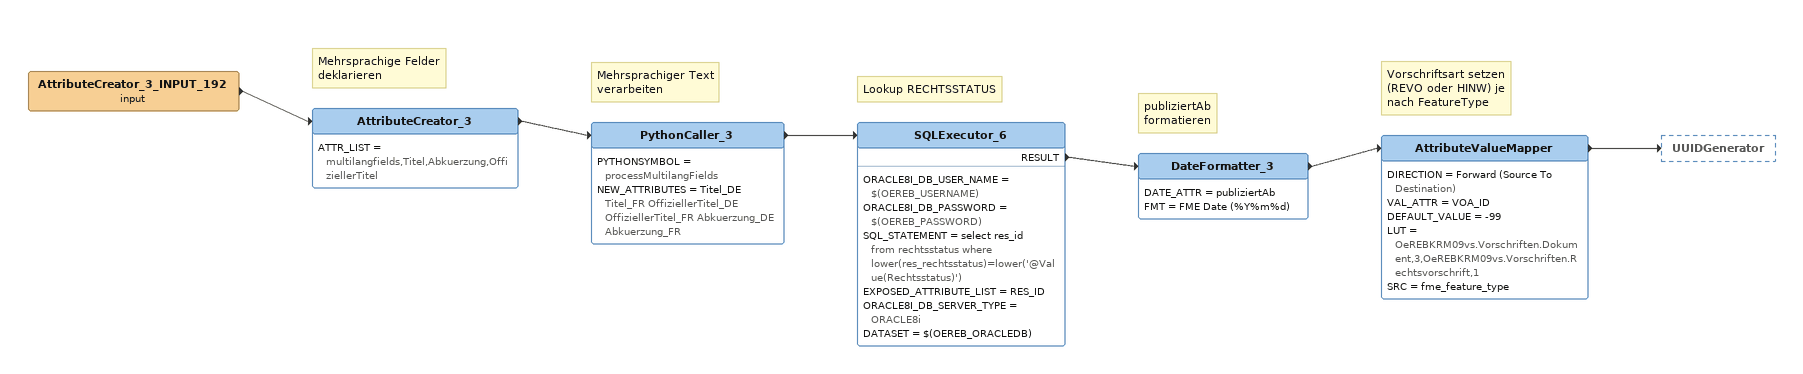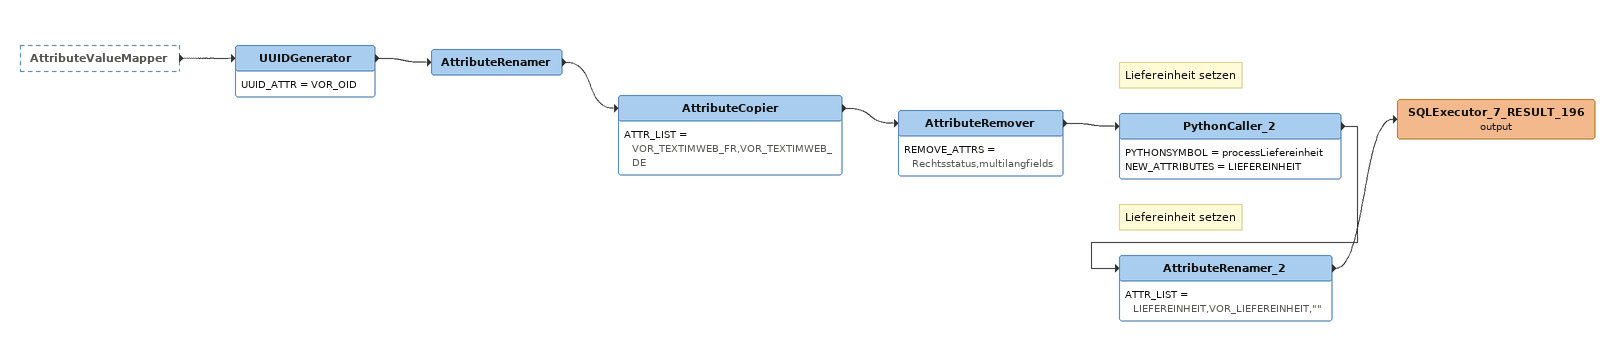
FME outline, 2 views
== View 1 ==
AttributeCreator_3_INPUT_192 (input)
    -> AttributeCreator_3
Note: Mehrsprachige Felder / deklarieren
AttributeCreator_3
    ATTR_LIST = multilangfields,Titel,Abkuerzung,OffiziellerTitel
    -> PythonCaller_3
Note: Mehrsprachiger Text / verarbeiten
PythonCaller_3
    PYTHONSYMBOL = processMultilangFields
    NEW_ATTRIBUTES = Titel_DE Titel_FR OffiziellerTitel_DE OffiziellerTitel_FR Abkuerzung_DE Abkuerzung_FR
    -> SQLExecutor_6
Note: Lookup RECHTSSTATUS
SQLExecutor_6
    ORACLE8I_DB_USER_NAME = $(OEREB_USERNAME)
    ORACLE8I_DB_PASSWORD = $(OEREB_PASSWORD)
    SQL_STATEMENT = select res_id from rechtsstatus where lower(res_rechtsstatus)=lower('@Value(Rechtsstatus)')
    EXPOSED_ATTRIBUTE_LIST = RES_ID
    ORACLE8I_DB_SERVER_TYPE = ORACLE8i
    DATASET = $(OEREB_ORACLEDB)
    RESULT -> DateFormatter_3
Note: publiziertAb / formatieren
DateFormatter_3
    DATE_ATTR = publiziertAb
    FMT = FME Date (%Y%m%d)
    -> AttributeValueMapper
Note: Vorschriftsart setzen / (REVO oder HINW) je / nach FeatureType
AttributeValueMapper
    DIRECTION = Forward (Source To Destination)
    VAL_ATTR = VOA_ID
    DEFAULT_VALUE = -99
    LUT = OeREBKRM09vs.Vorschriften.Dokument,3,OeREBKRM09vs.Vorschriften.Rechtsvorschrift,1
    SRC = fme_feature_type
    -> UUIDGenerator

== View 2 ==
AttributeValueMapper [outside]
    -> UUIDGenerator
UUIDGenerator
    UUID_ATTR = VOR_OID
    -> AttributeRenamer
AttributeRenamer
    -> AttributeCopier
AttributeCopier
    ATTR_LIST = VOR_TEXTIMWEB_FR,VOR_TEXTIMWEB_DE
    -> AttributeRemover
AttributeRemover
    REMOVE_ATTRS = Rechtsstatus,multilangfields
    -> PythonCaller_2
Note: Liefereinheit setzen
PythonCaller_2
    PYTHONSYMBOL = processLiefereinheit
    NEW_ATTRIBUTES = LIEFEREINHEIT
    -> AttributeRenamer_2
Note: Liefereinheit setzen
AttributeRenamer_2
    ATTR_LIST = LIEFEREINHEIT,VOR_LIEFEREINHEIT,""
    -> SQLExecutor_7_RESULT_196 (output)
SQLExecutor_7_RESULT_196 (output)
